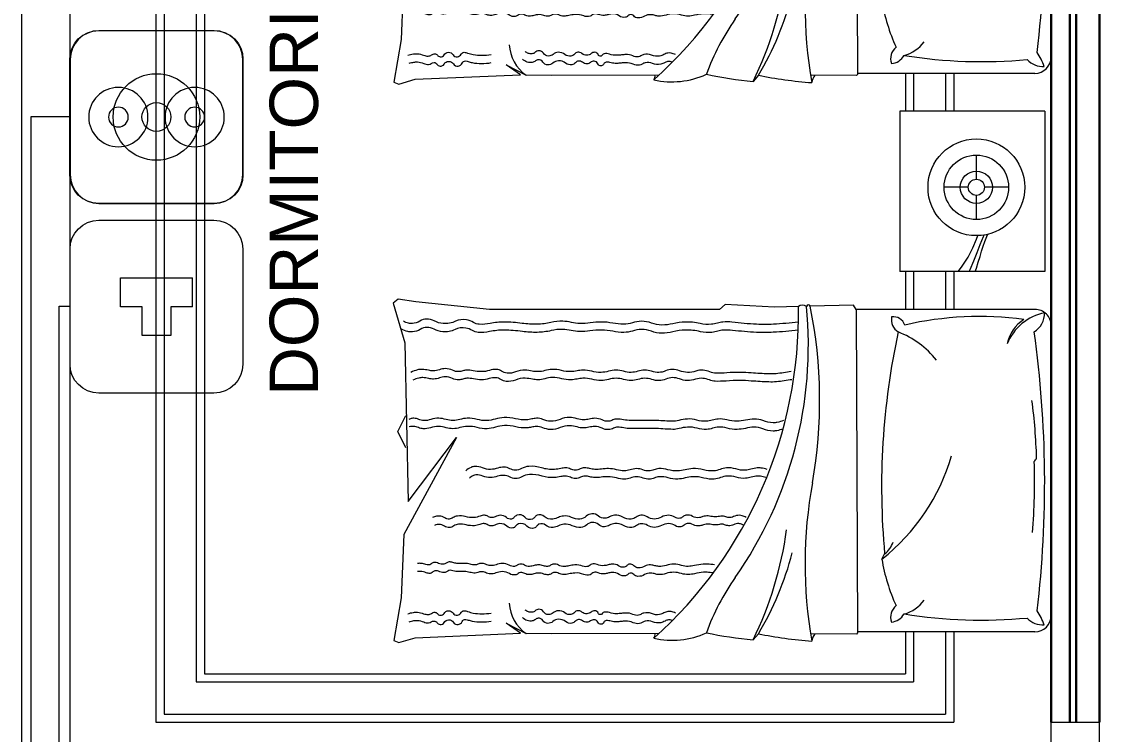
# Model space of a CAD drawing. Header units: metres. Extents: x -2 to 3328848, y -2 to 2725060.
# Drawn here: x 1662911.1 to 1662944.52, y 1363933.8 to 1363955.91 of the extents above; entities that cross this region are included whole.
import ezdxf

# ---------------------------------------------------------------- set-up
doc = ezdxf.new("R2010")
doc.units = ezdxf.units.M
doc.layers.get('0').update_dxf_attribs({"color": 253, "lineweight": 0})
for name, color, linetype, lineweight in [('arboles', 253, 'Continuous', 0), ('ICT_TOMAS', 1, 'Continuous', 0), ('mobi alcolchonado', 253, 'Continuous', 0), ('MOBILIARIO2', 253, 'Continuous', 0), ('muebles', 253, 'Continuous', 0), ('ventanas', 253, 'Continuous', 30)]:
    doc.layers.add(name, color=color, linetype=linetype, lineweight=lineweight)
doc.styles.get("Standard").update_dxf_attribs({"font": 'arial.ttf'})

# ---------------------------------------------------------------- blocks, each defined once
blk = doc.blocks.new('CAMA01')
at = {"layer": 'mobi alcolchonado'}
for p, q in [((-0.9000000000000128, 0), (0, 0)), ((-0.9500000000000028, -0.05000000000000071), (-0.9500000000000064, -0.6044313041721594)), ((0.04999999999999005, -0.05000000000000071), (0.04999999999999361, -0.6000000000000014)), ((-0.95000000000001, -0.6044313041721558), (0.05356783244565833, -0.6000870790391488)), ((0.05356783244565833, -0.6000870790391488), (0.05702734162555956, -0.6030855595151827)), ((-0.9500000000000064, -0.6044313041721558), (-0.9627184185393745, -0.6129794074915189)), ((-0.9627184185393709, -0.6129794074915189), (-0.9596388712644988, -0.7468277892565212)), ((0.05702734162555245, -0.6030855595151863), (0.05579866653087251, -0.7457224824478708)), ((-0.9587925223561022, -0.7836132066201422), (-0.9571009966888191, -0.857133095445139)), ((-0.9571009966888191, -0.857133095445139), (-0.9649983779262534, -1.01073117704782)), ((0.05584808226907256, -0.9076558391914951), (0.07479962216989122, -0.9238602032041463)), ((-0.9649983779262534, -1.01073117704782), (-0.9500000000000064, -1.028667037659041)), ((-0.9500000000000064, -1.028667037659041), (-0.95000000000001, -1.740922537101007)), ((0.05537128765039512, -1.215784310418552), (0.0565658538396292, -1.550240333376113)), ((0.0565658538396292, -1.550240333376113), (0.05556626972252943, -1.627654162324756)), ((0.02337394042244156, -1.689284781771722), (0.05556626972252943, -1.627654162324756)), ((0.05465659813098966, -1.645564192210326), (0.02337394042244156, -1.689284781771722)), ((0.06836041550912597, -1.972135316782772), (0.05465659813098966, -1.645564192210326)), ((-0.9500000000000028, -1.740922537100982), (-0.973450581896536, -1.969709377525955)), ((-0.5523936742460194, -1.843265135902417), (-0.2520885398151513, -2.007366361056883)), ((-0.3546217287864692, -1.99328176087201), (-0.5523936742460194, -1.843265135902417)), ((-0.973450581896536, -1.969709377525955), (-0.981830897331637, -2.0248466988542)), ((-0.9692604199997561, -2.040201396608698), (-0.8459100099627754, -2.003994344495673)), ((-0.8459100099627754, -2.003994344495673), (-0.3546217287864692, -1.99328176087201)), ((0.08320065720454295, -2.022809053374626), (0.06836041550912597, -1.972135316782772)), ((-0.981830897331637, -2.0248466988542), (-0.9692604199997561, -2.040201396608698)), ((-0.2520885398151478, -2.007366361056883), (-0.05530828757526152, -2.015393387469594)), ((-0.05530828757526152, -2.015393387469594), (0.07701722873709116, -2.037640390523091)), ((0.07701722873709116, -2.037640390523091), (0.08320065720454295, -2.022809053374626))]:
    blk.add_line(p, q, dxfattribs=at)
for centre, radius, start, end in [((-0.9000000000000128, -0.05000000000000071), 0.05, 90, 180), ((-0.9380088845321772, -0.08907296293535794), 0.06872520972132339, 32.33513592523027, 91.40226994293803), ((-0.780434700044534, 0.01406623068739066), 0.1629362359541826, 192.2007550720558, 247.3603705419094), ((-0.4103058979448839, -3.430917346552793), 3.411087543431398, 83.34750655557755, 97.91355535638695), ((0.1004874094538977, -0.222985022754937), 0.2140976680867444, 109.6537580107984, 122.6885923683161), ((0, -0.05000000000000071), 0.05, 0, 90), ((-0.03739668477259173, -0.02555142290152901), 0.06600868411328915, 312.4622620481265, 3.64045226556303), ((0.09764143213819665, -0.2228333821455202), 1.025378732306429, 172.2473493605475, 193.0029009444021), ((-0.8191417299813715, -0.02095121331265659), 0.11783619439869, 212.6434079390224, 258.2419231906484), ((-1.513770784637295, -0.2148063540874823), 1.527417989605166, 350.9191493627101, 5.280047619499365), ((-0.8890465960340599, -0.4895914000251054), 0.03812009430656369, 108.98083810858, 187.5780712649004), ((-0.02988197798927672, -0.4991314717641089), 0.04965589672010073, 4.683557878813428, 60.5878235860699), ((-0.9191629096770129, -0.447996707946924), 0.04724869645564051, 260.6566538732499, 326.3809447243507), ((-0.3983133183193388, 1.756456601815373), 2.281990843692812, 257.8189417153926, 275.1992713844137), ((-0.2563378578622064, -0.5673247183455885), 0.08258796576527533, 38.29409656780054, 70.05549082019192), ((-0.2738808927393848, 0.0560266712502866), 0.5890641168388561, 279.6140744764173, 294.3371958541211), ((0.004816212844360734, -0.4505943687663567), 0.04687749680748157, 219.9428559573908, 288.3936384021873), ((-0.2617854881113395, -0.6659332823234791), 0.1654503142323408, 58.56609828943892, 64.86861506167048), ((-0.6675331101159578, -2.188838052191091), 1.471298533304779, 79.99999999999991, 101.4513627559927), ((0.0878613578242593, -0.6878464810946099), 0.05480653330129899, 234.3439179675963, 260.3636988663877), ((-0.9572796451979819, -0.752637522291252), 0.006270482084160329, 112.1011692858774, 250.5348571667733), ((-0.9399211247479506, -0.7706405871243867), 0.02290018568192338, 148.130526711002, 214.5054997415996), ((-0.8378253397394388, -2.006100883029939), 1.253458049037101, 55.00000000000003, 95.56453293765826), ((-0.1611794138394309, 0.6167326576521752), 1.379624404012273, 259.5232799200567, 280.0125356901967), ((-1.206382302535477, -0.649296682434386), 1.288400170057457, 348.4322155908486, 355.8792365928624), ((-0.934083149343671, -2.131668852277587), 1.348282083580277, 41.85943110445636, 91.05009334951151), ((-1.208145194753573, -0.8054220550705935), 1.288400170057457, 348.197084269331, 354.7255517226049), ((0.309327532962655, -0.3677967944519551), 0.7465419509628999, 234.9999999999998, 249.9198705145652), ((-0.1826173082978499, -1.176045260619254), 0.258823740260364, 347.5253927420951, 24.44012551209), ((0.05889618388352247, -1.245952121780181), 0.01792801386937177, 51.33874743298611, 101.1925905814115)]:
    blk.add_arc(centre, radius, start, end, dxfattribs=at)
at = {"layer": 'MOBILIARIO2'}
for points in [[(-0.9102015721143175, -0.7835982876658498, -0.0161089187104108), (-0.9038133448425043, -0.8611356340744791, -0.02407278912147504), (-0.9037168932399915, -0.9132140888301521, -0.01869384611440482), (-0.9101109302269101, -0.9894576021548716, 0.05006496160670911), (-0.9107122506097767, -1.018081527212964, 0.05667705798123734), (-0.9074630143188287, -1.034771678998801, -0.05165683265545192), (-0.9037168932399915, -1.053037334897912, -0.08168529304370227), (-0.9059881826863929, -1.088508502465057, 0.06249050263628685), (-0.9107122506097767, -1.134600886162794, 0.05567518136600016), (-0.9056091106142148, -1.172478819387329, -0.06150187545727744), (-0.9013850914504893, -1.20684290403965, -0.09342650717934305), (-0.9074435705702228, -1.23888807075333, 0.09716842929027525), (-0.9130440283999199, -1.269763357872559, 0.07769030963165735), (-0.9081397760389294, -1.298443672492162, -0.0819416435127111), (-0.9037168932399915, -1.32569266549644, -0.05008979722761116), (-0.9071844821761665, -1.359336947359857, 0.04965116971336258), (-0.9107122506097767, -1.393273893687343, 0.03895151536300129), (-0.9080778886592427, -1.42904812270444, -0.04385712432952719), (-0.9060486710301348, -1.46085513720621, -0.05270546975946337), (-0.9095153113225223, -1.487524707296068, 0.05218719305228062), (-0.9130440283999199, -1.514454042323131, 0.06597341999225197), (-0.9091974222899069, -1.55069568204037, -0.05540780943299058), (-0.9037168932399915, -1.593687221736978, -0.03865936342795628), (-0.9065779172374455, -1.640387301025445, 0.0322909520126644), (-0.9107122506097767, -1.69622425761283, 0.05688258191653982), (-0.9062148667923999, -1.739189932118588, -0.07235755247434236), (-0.9037168932399915, -1.77312704984768, -0.1229921109335664), (-0.9096184395066516, -1.791192621616847, 0.1010531739767992), (-0.9177076079795654, -1.812743631890623, 0.1487423469771642), (-0.9130565610725228, -1.846315257332527, -0.127539236695156), (-0.9060486710301348, -1.884985649767481, -0.1054573867380849), (-0.9141426853054604, -1.912656522546607, 0.125573326145023), (-0.9200393857697087, -1.936254167705407, 0.1457498777335986), (-0.9135651266212328, -1.957604192891685, -0.1343469723761514), (-0.9060486710301348, -1.980531524106341, -0.07383923619900547), (-0.9072272263977865, -1.992555032207157, -0.05242793320011511), (-0.9130440283999199, -2.008496185582265)], [(-0.885136422272712, -0.7842755189065862, -0.01621165036741195), (-0.8787653487673737, -0.8614110403761046, -0.02413235271441485), (-0.878675214188732, -0.9134221857692495, -0.01847863610379236), (-0.8849421241629933, -0.9883226393334681, 0.04950303646842121), (-0.8855466586819922, -1.016432045581414, 0.05723290155092099), (-0.8822977291845575, -1.033166261705844, -0.05174300006447173), (-0.8785039423913545, -1.051624505840628, -0.08171813508141024), (-0.8807899836920043, -1.087431317621615, 0.06237561141377122), (-0.8855742805147244, -1.134062307871424, 0.05601639037157538), (-0.8803571252430551, -1.172685888257213, -0.06222539404582565), (-0.8760880413124355, -1.207536454750688, -0.09282656059838301), (-0.8821448329616182, -1.239455795248578, 0.09727277248750657), (-0.8876607333355189, -1.269991465642306, 0.07705803557710024), (-0.882862949158941, -1.298103701040588, -0.08096817979844399), (-0.878502250675588, -1.324909464070821, -0.05101524470064175), (-0.8820019202299676, -1.359013001285795, 0.05013851707244245), (-0.8856231490036315, -1.393703526960387, 0.03882928079087921), (-0.8829550109097326, -1.429790167524452, -0.04407321922748771), (-0.8809364492738894, -1.461619811077849, -0.05255978329282858), (-0.8843945857056568, -1.488116288196849, 0.05188248461777528), (-0.8878527221374277, -1.514612765315846, 0.06591668144949436), (-0.8840579370027051, -1.550436624491489, -0.05517672509446018), (-0.8786167669988458, -1.593071378598971, -0.03864548397607355), (-0.881432059846901, -1.639504110468376, 0.03175016641415675), (-0.885634808169435, -1.695940910668082, 0.05816981258464109), (-0.8808601776650846, -1.74109184453415, -0.07498231622681087), (-0.8783248910921913, -1.776301784963593, -0.1203880321006215), (-0.8841584504237794, -1.794058020474942, 0.09992166230588008), (-0.892010978010159, -1.815055772542134, 0.1495000971445582), (-0.8873969097462755, -1.848250048149342, -0.1286842420759647), (-0.8805056833877707, -1.886345779803838, -0.103936026393105), (-0.8882859603015874, -1.912987424454823, 0.1235416094931055), (-0.8939842639689175, -1.935737598818479, 0.1429512931945198), (-0.8879923263666498, -1.956235748589195, -0.1224411996191373), (-0.8800803861639501, -1.979740136529031, -0.0817191187597318), (-0.8813420273724049, -1.995083259128329, -0.06013914756002237), (-0.8887913215648986, -2.014562997856808)], [(-0.7568142924770029, -0.8060162632683436, -0.01683365138513319), (-0.7505306256064692, -0.8528432464680336, -0.03446774587849424), (-0.7498189351072142, -0.8759278939662067, -0.009219603439105556), (-0.7528553796467357, -0.9295873257880096, 0.01418615454313302), (-0.7544825146868597, -0.9644826067680761, 0.02786383585626939), (-0.7529282097918504, -1.005924218136126, -0.03488369661387419), (-0.7521507368967164, -1.039055011823933, -0.08745707435200416), (-0.75634141230816, -1.05772972199847, 0.0775011219368218), (-0.7614778720566484, -1.078671593866876, 0.1057100280761462), (-0.7586485276389929, -1.101223571607207, -0.08966455562258276), (-0.7544825146868597, -1.127609724625803, -0.09187555258040474), (-0.7595407064029729, -1.151877079148097, 0.1002939549943972), (-0.7638096738461506, -1.174217483533699, 0.1042189729686196), (-0.7591460942665051, -1.195190968144669, -0.1038546065937689), (-0.7544825146868597, -1.216164452755638, -0.08576781622508822), (-0.7580909358353516, -1.23862601695922, 0.08842065885983708), (-0.7614778720566484, -1.260441809156571, 0.07304457326249797), (-0.7578470925186878, -1.281825136611815, -0.07606635793775487), (-0.7544825146868597, -1.302388793706477, -0.07982807973009487), (-0.757980193371754, -1.32569266549644, 0.07971955538375411), (-0.7614778720566484, -1.348996537286407, 0.06923792804402512), (-0.7580091089224332, -1.372202307745628, -0.06863952591397299), (-0.7544825146868597, -1.39560428086634, -0.0708979614058301), (-0.7582270679247181, -1.424458841312052, 0.07570184506448685), (-0.7614778720566484, -1.451533588490221, 0.04598593837361446), (-0.7591855647694672, -1.469996260423958, -0.04509062979421224), (-0.7568142924770029, -1.488819783354167, -0.0767688097919978), (-0.7602369467617649, -1.517679841191239, 0.07531724705448087), (-0.7638096738461506, -1.547079462829082, 0.06569602454873665), (-0.7601183070243103, -1.569862866850119, -0.06976453409596739), (-0.7568142924770029, -1.591356834557981, -0.05804667689531232), (-0.758606169912948, -1.608735938866079, 0.04516982286465403), (-0.7614778720566484, -1.630973416600924, 0.1075977116100084), (-0.7562573896810783, -1.660290626089775, -0.1193036612600965), (-0.7521507368967164, -1.686902708896842, -0.1343029453047149), (-0.758291219676785, -1.703652559885139, 0.1428870521163589), (-0.7638096738461506, -1.719528144730759, 0.09404153232735413), (-0.7608008320703661, -1.741378199115704, -0.08254829827204296), (-0.7568142924770029, -1.766135888310689, -0.05470287307400445), (-0.7598432542160154, -1.792504646386291, 0.0716592870435935), (-0.7614778720566484, -1.812743631890623, 0.06572602001163375), (-0.7592552281575422, -1.824071652827111, -0.06205059330713673), (-0.7568142924770029, -1.836047503680586, -0.1416518027978689), (-0.7609545480939701, -1.856029711728684, 0.1276055729886448), (-0.7661414516362939, -1.877994488230492, 0.08237180775977603), (-0.7626096418784485, -1.896730889321999, -0.0832392266448991), (-0.7591460942665051, -1.915280683094437, -0.06719308412164715), (-0.7609257634703432, -1.930595168461105, 0.05209041856066379), (-0.7638096738461506, -1.950236490779385, 0.07575752871399459), (-0.7622252001053518, -1.964645251682079, 0.04985085270802373), (-0.7544825146868597, -1.9851923137923)], [(-0.731938510528547, -0.8035271926681382, -0.01699529129357152), (-0.7254854448556856, -0.8514989422880248, -0.03452381507356112), (-0.7247531897493324, -0.8753373184712316, -0.009087430470814714), (-0.7278190569703469, -0.9295554512649531, 0.01400821441461033), (-0.729461941646786, -0.964749789045019, 0.02838937859204045), (-0.7278197366812087, -1.007795686409622, -0.03621594418361226), (-0.727059813346763, -1.041572068313087, -0.0857986694470498), (-0.7311137243295214, -1.059608899542379, 0.07615778554862938), (-0.7360615334923359, -1.079806464894641, 0.1067269106355899), (-0.7332684033537262, -1.102137631961373, -0.0903427810584796), (-0.7291277434475383, -1.128313882876306, -0.0913577816379001), (-0.7340825865463785, -1.152082032827398, 0.09980884698433394), (-0.7382595676627126, -1.173945554228908, 0.1041453979814891), (-0.7336989759521764, -1.194559776562006, -0.1030711630843345), (-0.7290476121594232, -1.215374418835072, -0.08693501547910262), (-0.7326982528882517, -1.238141034272136, 0.08928656159384647), (-0.7361506771563278, -1.260333514386787, 0.07244119077061678), (-0.7325181607229716, -1.28169994086479, -0.07568307842557014), (-0.7291715942369343, -1.302182910767353, -0.08009652531213793), (-0.7326847234095055, -1.325589724026869, 0.08013568630566463), (-0.7361978525820732, -1.348996537286386, 0.06882100428836067), (-0.7327523733061412, -1.37204699988229, -0.0682197493521685), (-0.7292489850838955, -1.395294534287221, -0.07127044295884968), (-0.7330083579612037, -1.424285383098283, 0.07596936836416879), (-0.7362830836167156, -1.451533585403929, 0.04586782255867196), (-0.7339866141937605, -1.470001945955108, -0.04515398565987369), (-0.7316272671094417, -1.488757713045715, -0.07659845747685319), (-0.7350241712425429, -1.517409058454493, 0.07511307310797281), (-0.7385737426804191, -1.546610090048294, 0.06588161336958673), (-0.7348885745832128, -1.569365246924271, -0.06987577352350968), (-0.7315829770253721, -1.590858246545299, -0.05750704490280966), (-0.7333350504802674, -1.608008121153127, 0.04391143024772626), (-0.7362338153738968, -1.630366593268292, 0.1094408793377471), (-0.7307127657007157, -1.661259225899723, -0.1218487807929951), (-0.7264226780391212, -1.689198159268258, -0.1331212624374239), (-0.7327378448491544, -1.706242801699322, 0.1454868229792634), (-0.7381545107559724, -1.722027580782207, 0.09027021029225786), (-0.7352963809608326, -1.742541880284872, -0.08023035883669916), (-0.7316273806945475, -1.765515532069241, -0.05551847469912154), (-0.7345276790578978, -1.791147242002982, 0.07022105505534403), (-0.7362294168665464, -1.811508211766704, 0.0685052766880208), (-0.733863803007079, -1.823572704796984, -0.06470814984066378), (-0.7312641863126004, -1.836319431187469, -0.1401908012214727), (-0.7354994090353593, -1.856524805543437, 0.1283002783268099), (-0.7406254680004558, -1.878419874808261, 0.08110603893236437), (-0.7371667379410631, -1.896690966207109, -0.0827637813586758), (-0.7338353733086791, -1.914611992013855, -0.0686295408200656), (-0.735651681950106, -1.929880448893039, 0.05568377227810004), (-0.7383704488235949, -1.94860459894352, 0.07355543273722119), (-0.7369784614762303, -1.960772224593846, 0.04685156555673459), (-0.730327605964284, -1.978747130737952)], [(-0.6052481601330868, -0.8293201350583104, -0.03657715524020052), (-0.599227591779897, -0.8499203478092667, -0.06525726697078964), (-0.5982527787639391, -0.8619455708922281, -0.08123854667647672), (-0.605026352833729, -0.8934831781275498, 0.09673021744928988), (-0.6099117157133733, -0.9202052503671432, 0.05968715765125968), (-0.6063301462609161, -0.9473325593599853, -0.06120087265847501), (-0.6029163583435846, -0.9738041554840642, -0.06808722994748176), (-0.6070091134855602, -1.005118756345368, 0.07947514556261837), (-0.6099117157133733, -1.032063850286942, 0.06648189620099114), (-0.6064756636896185, -1.050518999226085, -0.06510971609214984), (-0.6029163583435846, -1.069350045150887, -0.08836534342604131), (-0.606414037028479, -1.098479884888345, 0.0885143404343015), (-0.6099117157133733, -1.127609724625803, 0.05389778106525719), (-0.6054829902013701, -1.154245923796527, -0.07244511901998536), (-0.6029163583435846, -1.174217483533699, -0.0147028211878567), (-0.6039950848149616, -1.197536116885694, 0.013380193041518), (-0.6052481601330868, -1.223155614292626, 0.01105708392728544), (-0.6052481601330868, -1.262772203999553, -0.009920707155003077), (-0.6052481601330868, -1.302388793706477, -0.04445350945563722), (-0.6077645869608297, -1.325450034641012, 0.04837692811709345), (-0.6099117157133733, -1.34666615010741, 0.1250647258429041), (-0.606969753139655, -1.358450128529164, -0.1047741914629796), (-0.6029163583435846, -1.372300409076374, -0.1403229418180761), (-0.6070051713885967, -1.39217451744004, 0.1250049725488112), (-0.6122435175028755, -1.414247378298313, 0.05973303894828361), (-0.6098221380000126, -1.432069879385875, -0.06219503384166036), (-0.6075799379232301, -1.449203201311224, -0.07638371534016052), (-0.6106375997731703, -1.469914595508776, 0.06684002968586622), (-0.6145752952930188, -1.493480557712161, 0.1151891051599127), (-0.60875800596029, -1.522583605164264, -0.1149610997639274), (-0.6029163583435846, -1.551740237187076, -0.09722285442482435), (-0.6084111146946825, -1.575745900496557, 0.1165270438592037), (-0.6122435175028755, -1.596017608915975, 0.05177855544718226), (-0.6100639972508297, -1.610573948231377, -0.04781164733631715), (-0.6075799379232301, -1.626312642242929, -0.07848942190647769), (-0.6108493896474165, -1.660383234730773, 0.07450814821697317), (-0.6145752952930188, -1.69622425761283, 0.0646817516391843), (-0.6097824312050371, -1.723436539459843, -0.06677225692461504), (-0.6052481601330868, -1.749823178057714, -0.07603400264152256), (-0.6087458388179812, -1.780118211384668, 0.07565561778519735), (-0.6122435175028755, -1.810413244711626, 0.06360188876819076), (-0.6084210588381502, -1.833639717291696, -0.07038836351659816), (-0.6052481601330868, -1.854690616440525, -0.07908223019817892), (-0.6084052884904345, -1.875753654064635, 0.07150216932384006), (-0.6122435175028755, -1.898967972841461, 0.08809929159295263), (-0.6084978466159292, -1.922994926069284, -0.09400655500646748), (-0.6052481601330868, -1.945575716421393, -0.09181186489314164), (-0.6087700376311709, -1.960778795631265, 0.09253048796087615), (-0.6122435175028755, -1.975870749748347, 0.06497800636648846), (-0.6117291266811371, -1.98169474653519, 0.03737900805100157), (-0.608805849216953, -1.991399005401746)], [(-0.5793386433770564, -0.8309298932845444, -0.03484909264481372), (-0.5736718271064767, -0.8505624230921498, -0.0634857175683607), (-0.5727220784250839, -0.8617706089192545, -0.08440347678817382), (-0.5795335337335317, -0.8936225948406857, 0.09878784751303464), (-0.5845877209551098, -0.9210631956757851, 0.05859067666931801), (-0.5810392238088689, -0.9478224091442975, -0.06069455784376597), (-0.5777212379995795, -0.9736746562438867, -0.06814761150647651), (-0.5817477860028752, -1.00455056432461, 0.0792024090653743), (-0.5846320062085333, -1.031229863994383, 0.06675034701674559), (-0.5812129658493532, -1.049633250188688, -0.06499808526724787), (-0.5776366487652709, -1.068516059249987, -0.08866359497563354), (-0.5811620748352198, -1.097876988504964, 0.08935043901823755), (-0.5846875009051651, -1.127237917759942, 0.05306105430114696), (-0.5803361945613865, -1.153410039605731, -0.07164359125106891), (-0.5778273549390178, -1.172944807681564, -0.01529782433678602), (-0.5789293473147481, -1.196933462748287, 0.01368143304405392), (-0.5802481601330882, -1.223750876045852, 0.01088879775074179), (-0.5802481601330882, -1.263726306567818, -0.01064894226915855), (-0.5802481601330847, -1.303701737089785, -0.04276789700413568), (-0.582487546780694, -1.324593782583715, 0.0446536549024255), (-0.5845573647636968, -1.344614767062019, 0.1287838092738918), (-0.581499279065298, -1.356983136325283, -0.1064908792668673), (-0.5771694841139983, -1.371687414790308, -0.1403723187648893), (-0.5814919326555525, -1.392503543547853, 0.1267362631492033), (-0.5868761106278448, -1.415340959955714, 0.05782812158357745), (-0.5844669762193639, -1.432929770273564, -0.06144160875129046), (-0.5823178761997809, -1.449507169237055, -0.07614096957488999), (-0.5852860522297156, -1.469721093808037, 0.06591642973579528), (-0.5891833268655908, -1.492962276662436, 0.1160849187515354), (-0.5833367401532357, -1.522311237403741, -0.1152005735456813), (-0.5773948627084025, -1.551869203278283, -0.09775879571411954), (-0.583002276417151, -1.57626720679394, 0.1181437821682722), (-0.5868417159629224, -1.59671478016563, 0.0498187337588212), (-0.5847453299278236, -1.610666546398882, -0.04633969856475002), (-0.5823882711394397, -1.625644759174904, -0.07934496185949418), (-0.5856042450332595, -1.659436183221935, 0.07461716755102663), (-0.5893588717526548, -1.695308955470743, 0.06486864031103441), (-0.5845562582823653, -1.722594472387801, -0.06684312547807922), (-0.5799984806589507, -1.749098983058129, -0.07585804144147697), (-0.5834900730633343, -1.779428597842738, 0.0755289184050222), (-0.5870166419977316, -1.809886565568348, 0.06391342011245177), (-0.583147431189694, -1.833390952720631, -0.07074523310173969), (-0.5799380747759066, -1.854690617115804, -0.07862787425880947), (-0.5830950698776967, -1.875773657276904, 0.07091813878710229), (-0.5869488504950588, -1.899065564492243, 0.09173755624994477), (-0.5828677005445257, -1.924259891585725, -0.1042464704999198), (-0.5798193081513787, -1.946567338001515, -0.07732199784975631), (-0.5833156849049566, -1.96175515756541, 0.07665768699248617), (-0.5868622311073963, -1.97706836523893, 0.04478410549747996), (-0.5867902017292295, -1.981890348810786, 0.02481717916866302), (-0.5854565601562172, -1.990477871337079)], [(-0.4536820037898117, -0.8805886683242008, 0.03775959245491859), (-0.4580047437854198, -0.8991995879379928, 0.06186782212898042), (-0.4583455593700982, -0.9108837016511551, 0.04859523092482852), (-0.4545096074079567, -0.9306660036093675, -0.05509103321265502), (-0.4513502020003095, -0.9481698965151004, -0.0956257974991266), (-0.4549750017376084, -0.9776927458939824, 0.09835676937148127), (-0.4583455593700982, -1.006429591317982, 0.07640876948906346), (-0.4536507137091235, -1.026315210176669, -0.07703774649868694), (-0.4490184242101662, -1.046046173360924, -0.08934540491778903), (-0.4522399383263185, -1.077709792667598, 0.08405729457508497), (-0.456013781579955, -1.111297014372827, 0.04749041579618971), (-0.452409572205223, -1.135025805567274, -0.0492895149165818), (-0.4490184242101662, -1.157904773280723, -0.08749885010883016), (-0.4528362231560195, -1.188067806618381, 0.09419733273001954), (-0.456013781579955, -1.216164452755638, 0.07835741495439467), (-0.4523389970540315, -1.231745269592832, -0.083222582802915), (-0.4490184242101662, -1.246459486082593, -0.1122487789866725), (-0.4522703381669615, -1.265671986975928, 0.1052791320223037), (-0.456013781579955, -1.286076083453501, 0.0826638664337555), (-0.4521988001866397, -1.305566680317543, -0.09094625459216459), (-0.4490184242101662, -1.323362278317447, -0.06790108053441281), (-0.4524243310198557, -1.347506991126995, 0.06607401579952162), (-0.456013781579955, -1.372300409076374, 0.03504793063680006), (-0.4547435963380373, -1.394082241554045, -0.03787749861660716), (-0.4536820037898117, -1.414247378298313, -0.06052263610671611), (-0.4560867507537232, -1.430829062843145, 0.0626049966278958), (-0.4583455593700982, -1.446872814132227, 0.1275120401127127), (-0.4550186693134926, -1.460536849528975, -0.1212771448303576), (-0.4513502020003095, -1.474837460280188, -0.1171111280311894), (-0.4547439013574177, -1.489773293969485, 0.1136109813757856), (-0.4583455593700982, -1.505132493607142, 0.05914307861923467), (-0.4566527844370292, -1.519908270644986, -0.0430522605604349), (-0.4536820037898117, -1.540088301292091, -0.0895994140434177), (-0.4584396225804355, -1.580011832883645, 0.09105326971294936), (-0.4630091389497437, -1.619321480705942, 0.1116223300157128), (-0.4563546204620756, -1.641768125865898, -0.1303907251026809), (-0.4513502020003095, -1.661268449927878, -0.1249395651919064), (-0.4558694989259422, -1.678485534460172, 0.1208889648594129), (-0.4606773611596005, -1.69622425761283, 0.08669485630076657), (-0.4578189264072883, -1.715280628908303, -0.07164739023438975), (-0.4536820037898117, -1.738171242162732, -0.1130926319735813), (-0.458397306890749, -1.762757823148796, 0.1142645767062706), (-0.4630091389497437, -1.787109372921659, 0.1062759785101087), (-0.4600741259998102, -1.79850249914761, 0.06230544113351851), (-0.4490184242101662, -1.81507401906962)], [(-0.4289730523626893, -0.8843923138613228, 0.03485801741795921), (-0.4326543265264959, -0.9006689666334111, 0.05946145412023044), (-0.4329872183292913, -0.9104688320123948, 0.05231608490939815), (-0.4293254098657258, -0.9295745496257339, -0.05638644918301352), (-0.4260704924954766, -0.9473359102225629, -0.09559554107395243), (-0.4296518780321037, -0.9765413295045455, 0.09817113666730362), (-0.4329957778991655, -1.005012022065607, 0.07635994630180847), (-0.4283509518158333, -1.024740709433186, -0.07650599674990839), (-0.423706125732501, -1.044469396800764, -0.09006908125993288), (-0.4269674239463086, -1.076603597902341, 0.08454260834770984), (-0.4308135404324389, -1.110765478912889, 0.04736444573981789), (-0.4271667742388168, -1.134695514908792, -0.04967591531225676), (-0.423794209401958, -1.157532966414848, -0.08658977977004037), (-0.427523276989568, -1.187113910138883, 0.09274703429675235), (-0.4306705972094669, -1.214801827522752, 0.07979459290544652), (-0.4269359312292451, -1.230678388228419, -0.08403113434117632), (-0.423514208964896, -1.245794242764617, -0.1121907908449993), (-0.4268381864858135, -1.265333953513522, 0.1060129586841857), (-0.4306030681070574, -1.28594036591587, 0.08140294717684621), (-0.4268409656161225, -1.305193209490099, -0.08933801267669829), (-0.4236855791835978, -1.322811511496433, -0.06941704546232796), (-0.4271791333654704, -1.347674833488337, 0.06706158943373092), (-0.4309148395286257, -1.373385981012962, 0.0348991589927912), (-0.4295985199794394, -1.395517509065641, -0.03900782746455993), (-0.4285830621212945, -1.415332943348567, -0.05766650651638972), (-0.4307433980379258, -1.430446283291566, 0.05881613933884066), (-0.4329037339545572, -1.445559623234569, 0.1309905318914451), (-0.4295231512411313, -1.459616310939928, -0.1220454148895018), (-0.4256383792815974, -1.474603610815002, -0.1184403088690168), (-0.4292430280617552, -1.490349440362884, 0.1165480779889911), (-0.4329642747673788, -1.50633011686169, 0.05646145790851093), (-0.4312904286954549, -1.520686274825394, -0.04198149641252762), (-0.4284864674011999, -1.539893643756109, -0.08915560718238538), (-0.4330216581508353, -1.578547247329709, 0.08877020053779161), (-0.4376059148454416, -1.6173625345908, 0.1142326239391727), (-0.4307351098448535, -1.640642052516881, -0.1315511455898687), (-0.4254397666202827, -1.661134367937478, -0.1255422426950023), (-0.4302009223210845, -1.67914044209968, 0.1232783394747536), (-0.4351284897167176, -1.697445224811243, 0.08515580408829897), (-0.4322138219737077, -1.716439934920011, -0.07300860407615416), (-0.4282878639632415, -1.73846437617474, -0.1155347267855676), (-0.4330414836711327, -1.761986434917727, 0.1273289523223513), (-0.4368683180206432, -1.783484779056479, 0.09699082919809499), (-0.4346731403582673, -1.7914008006613, 0.05335097102273404), (-0.4266604287653202, -1.803888312132276)], [(-0.3044476252366799, -0.9458395093361034, 0.05285320466133633), (-0.3100712821996936, -0.9581816872961255, 0.08234892320321373), (-0.3114429826064686, -0.9668129939470731, 0.1133654267594864), (-0.3072439388656427, -0.9845475426735959, -0.1371667745782051), (-0.3044476252366799, -0.9994384144530244, -0.07959866918909074), (-0.3075032787356839, -1.011614926793058, 0.1124432921614037), (-0.3091112048163254, -1.020411914391961, 0.04599543215000471), (-0.3080846055938906, -1.027965216468218, -0.03956804108422097), (-0.3067794030268232, -1.036724624644936, -0.06978427674064785), (-0.3080480737332998, -1.054685018445007, 0.07382872956352095), (-0.3091112048163254, -1.071680432329885, 0.06795151704562076), (-0.3073865785827898, -1.079370661632641, -0.04711191750580756), (-0.3044476252366799, -1.090323529761857, -0.1700362797544771), (-0.3080577116985843, -1.111500014788053, 0.1737884135677826), (-0.3114429826064686, -1.132270498983797, 0.142871748198574), (-0.3067156826610784, -1.141660437035522, -0.1454575466586975), (-0.3021158474465366, -1.150913611743732, -0.1953967495250486), (-0.3054985033316058, -1.166516875363541, 0.1518508254267421), (-0.3114429826064686, -1.185869419428681, 0.1267118165568407), (-0.3057032712960712, -1.207846702552573, -0.1246838744173482), (-0.2997840456570344, -1.230146775829617, -0.1504905844444354), (-0.3062792182262051, -1.252122914548778, 0.1681021652582814), (-0.3114429826064686, -1.272093745051556, 0.1396704721919929), (-0.3059566367462025, -1.28677573024277, -0.130059889773457), (-0.2997840456570344, -1.302388793706477, -0.1694363968799197), (-0.3053725557714557, -1.327633150572268, 0.1636294157021993), (-0.3114429826064686, -1.353657311644401, 0.104574630153173), (-0.3065938170253304, -1.369135077966217, -0.1096960937446442), (-0.3021158474465366, -1.383952344971355, -0.2076803959609428), (-0.308935788268748, -1.403570109392291, 0.2026220540611215), (-0.3161065621861141, -1.423568942342264, 0.1762003133076973), (-0.3082816909505972, -1.441853255797735, -0.1678852741012359), (-0.2997840456570344, -1.46085513720621, -0.1378171328476557), (-0.304708215809022, -1.487015414329292, 0.1441702825523331), (-0.3091112048163254, -1.512123655144133, 0.07925772524047298), (-0.3047838105420659, -1.527701666755803, -0.0720522656110914), (-0.2997840456570344, -1.544749075650085, -0.2151789096516159), (-0.3075413190041658, -1.571477602721831, 0.2727029204983695), (-0.3114429826064686, -1.593687221736978, 0.1572316164510203), (-0.3062195723028012, -1.600273980464404, -0.1339324393044034), (-0.2997840456570344, -1.607669544810957, -0.3465028848802875), (-0.3050919997423769, -1.631711341259425, 0.3284156078474615), (-0.3114429826064686, -1.656607675569884, 0.1369147275415767), (-0.3045240446782067, -1.665577995324387, -0.1798466833418535), (-0.2997840456570344, -1.672920385822863, -0.2526190132480287), (-0.3044116165742814, -1.689164754519808, 0.2094611281051624), (-0.3114429826064686, -1.707876208835778, 0.111258846881408), (-0.3070084381918825, -1.723586938417185, -0.1463808890355895), (-0.3044476252366799, -1.735840854983735, -0.1256684780494419), (-0.3082604336699788, -1.746803654475183, 0.1393541235306433), (-0.3114429826064686, -1.756814339594705, 0.105558365233332), (-0.3089096192073733, -1.770779694366702, -0.07769432297274463), (-0.3044476252366799, -1.789439760100656, -0.09031749287737321), (-0.3071692301025664, -1.816426296455411, 0.1007643473406954), (-0.3091112048163254, -1.84070827803858, 0.1200100646373319), (-0.3040915883711932, -1.854047175210482, -0.1316649101114031), (-0.2997840456570344, -1.866342552335508, -0.1705349726866028), (-0.3034750789062031, -1.880069988808126, 0.1371397799998779), (-0.3091112048163254, -1.896637585662464, 0.06863892069382733), (-0.3083485190921103, -1.905948165672562, 0.05203537511131186), (-0.3044476252366799, -1.917611070273434)], [(-0.2807319664946348, -0.9537494733329197, 0.04260669074565425), (-0.2845399599779306, -0.9625810616952108, 0.07139664564487953), (-0.2855673294277992, -0.9682468613441664, 0.1298379334388253), (-0.281918450827078, -0.9844573608142753, -0.1406264244280074), (-0.2788586193873961, -0.9995353966612939, -0.08398171280437312), (-0.2820439781090087, -1.012180167838334, 0.1178118786915535), (-0.2837176035404845, -1.021387688896802, 0.04123937531389957), (-0.2827816540330659, -1.028168096572998, -0.03668581408190209), (-0.2816606638749803, -1.035777531516572, -0.06988017508870463), (-0.2827829153468784, -1.052601091221497, 0.07187763577579723), (-0.28390516681878, -1.069424650926425, 0.07226934678329382), (-0.2820281820112989, -1.077771739128277, -0.05165006540544239), (-0.2789323432385764, -1.089303980298752, -0.1638284400052523), (-0.2822025633599239, -1.108857258883098, 0.1643085966881118), (-0.2854454914225855, -1.128359429787672, 0.1508435829745319), (-0.2805730768496275, -1.138184909939728, -0.1472778903191717), (-0.2755178739010269, -1.148202788945497, -0.1978618571804635), (-0.2792361657566822, -1.165165100003755, 0.1561213937642151), (-0.2855796460696993, -1.185911835385472, 0.1236964707961878), (-0.2796557725284252, -1.208256298379357, -0.1254165708398494), (-0.2738854014247565, -1.230323280462322, -0.1481734233015142), (-0.2801865329384583, -1.251596271013856, 0.1664726970864278), (-0.2851431340387194, -1.2708267813831, 0.1397962146112866), (-0.2798400749087087, -1.285112132976302, -0.1281512057065087), (-0.2737189309133683, -1.300511888269558, -0.1710393010520319), (-0.2793028670586253, -1.326035927533823, 0.1627754528073479), (-0.2855838883245596, -1.352686351902637, 0.1076975323599564), (-0.2804098363879142, -1.369073608222209, -0.1151957562159418), (-0.2757924105467247, -1.384489594861293, -0.2029467436809232), (-0.2824961770475589, -1.403512421192783, 0.202256769391777), (-0.2892462951910133, -1.422586085351519, 0.1730280210712868), (-0.2819598124836453, -1.439741269754602, -0.1620767411745446), (-0.2738217152023736, -1.457821086898377, -0.1433022875960215), (-0.2787809908681531, -1.484607075479872, 0.1465137091857096), (-0.2834709326441889, -1.510859859911079, 0.08082970153982158), (-0.2788447086532351, -1.527225870021738, -0.07789140661148107), (-0.2739471428212319, -1.544173073771585, -0.2054357368833757), (-0.2807011144804292, -1.567715908278743, 0.2589432326412417), (-0.2842208513920106, -1.58729675246305, 0.1673714775828524), (-0.2791978576338217, -1.593761198279324, -0.1353529364026856), (-0.2725619137354443, -1.601279076385104, -0.3471284233717356), (-0.2778908368174307, -1.625783775835348, 0.3256903725938524), (-0.284486017442191, -1.651330238760785, 0.138367765549659), (-0.2772684065261721, -1.660784170026407, -0.1746782317962537), (-0.2720381259758184, -1.668746822076415, -0.2621985607123534), (-0.2773710373157243, -1.687465636797405, 0.218741176056816), (-0.2854225583369683, -1.70887602517389, 0.1036000739568257), (-0.280866992454559, -1.724871013837685, -0.1423765644898198), (-0.2784272012117874, -1.73684067034392, -0.1285877719692805), (-0.2823866756376994, -1.748121878626257, 0.1455038659583128), (-0.2855673294277956, -1.758248206991802, 0.09941711141898418), (-0.2832000788768561, -1.771051924233859, -0.07436685299879565), (-0.2792058990054826, -1.787917076153985, -0.09033352581645736), (-0.2816603439170748, -1.813380897636602, 0.095923553954114), (-0.2837079391442288, -1.837409729097676, 0.1266338636023986), (-0.278246280407128, -1.852000361377609, -0.136356402452326), (-0.2734218572758884, -1.86567945619792, -0.1762476411770984), (-0.277833814003202, -1.880971373780158, 0.1588244241086739), (-0.2832710515522869, -1.897670083113489, 0.05469461753371559), (-0.2825877758157418, -1.903884166622156, 0.03932799538470046), (-0.280043640141745, -1.912184698420509)], [(-0.1575450484730538, -1.043715786181927, 0.02296977000804513), (-0.1600107732732852, -1.065533124066995, 0.03842010733654377), (-0.1598768262631935, -1.078671593866876, 0.03800798427113437), (-0.1553505813935949, -1.106197643172262, -0.05519294153332695), (-0.1528814688934084, -1.125279337446806, -0.08360418121603208), (-0.1560325659428585, -1.146355238660785, 0.07566103195956617), (-0.1598768262631935, -1.169556709175705, 0.08430897964354309), (-0.1561073997795503, -1.193671697977731, -0.090660411290154), (-0.1528814688934084, -1.216164452755638, -0.06709889380369909), (-0.154990169262387, -1.228276340912377, 0.05988887795216156), (-0.1575450484730538, -1.241798711724599, 0.1493374080448792), (-0.1534010724863677, -1.259546523869275, -0.1340733236145704), (-0.1482178893137629, -1.279084906588544, -0.2143802094752953), (-0.1550097742541006, -1.293909324312082, 0.2538815461370542), (-0.1598768262631935, -1.307049568064468, 0.1897592448981073), (-0.1552494780323386, -1.315176744876126, -0.1878897740936584), (-0.1505496911032651, -1.323362278317447, -0.1912419040204233), (-0.154710363468709, -1.341279815959474, 0.1744454174880995), (-0.1598768262631935, -1.360648473181389, 0.04764479736210559), (-0.1575450484730538, -1.37346560266587, -0.04803783459121472), (-0.1552132706829106, -1.386282732150352, -0.1237215038193652), (-0.1587023625621065, -1.407600084232403, 0.1690905696893655), (-0.1598768262631935, -1.423568942342264, 0.1414729734116799), (-0.1563433139079073, -1.429428095085512, -0.143521297280824), (-0.1528814688934084, -1.435220878237246, -0.1555339557164581), (-0.1538376511562802, -1.45257953288905, 0.1073961158812098), (-0.1575450484730538, -1.477167847459185, 0.04257711260505493), (-0.1548779919648133, -1.494883800605464, -0.05074767590990479), (-0.1528814688934084, -1.509793267965136, -0.1296850097861545), (-0.1568359212926929, -1.52697453614855, 0.1458928107925591), (-0.1598768262631935, -1.542418688471088, 0.1349991517653865), (-0.1562740065303636, -1.551883819354742, -0.1399128548776364), (-0.1528814688934084, -1.561061801231027, -0.1140073543877896), (-0.1548819724476616, -1.574209918306167, 0.1004304831275001), (-0.1575450484730538, -1.589026447378984, 0.06992702869462149), (-0.1553121300584372, -1.602690954128644, -0.06671859114587622), (-0.1528814688934084, -1.616991093526945, -0.1402305895397087), (-0.1568467415634132, -1.632951199686516, 0.1582265348157514), (-0.1598768262631935, -1.647286126853899, 0.1449476016803576), (-0.1566090564836564, -1.655158940397399, -0.1334952116272232), (-0.1528814688934084, -1.663598837106875, -0.1805770805544821), (-0.1564202757558846, -1.680464248234504, 0.1449632416778068), (-0.1622086280526958, -1.70088503197082, 0.09452278538490329), (-0.1581454312763029, -1.720909077897272, -0.1106627686245999), (-0.1552132706829106, -1.738171242162732, -0.1070095339400693), (-0.1593465104403649, -1.753378579476013, 0.1296657823091162), (-0.1622086280526958, -1.766135888310689, 0.09909063674092651), (-0.1595114108454183, -1.777414679558827, -0.1166014987102382), (-0.1575450484730538, -1.787109372921659, -0.05841742230482582), (-0.1597388251328304, -1.80174922796073, 0.05454000739986178), (-0.1622086280526958, -1.817404406248613, 0.023754957546147), (-0.1622086280526958, -1.83022154339708, -0.02211492979942566), (-0.1622086280526958, -1.843038680545543, -0.08222621524745997), (-0.1648261266984044, -1.855422050967476, 0.09386176754986113), (-0.1668722076323412, -1.866342552335508, 0.1715832873293275), (-0.1644355154060513, -1.873191350929849, -0.1169190433082443), (-0.1598768262631935, -1.882655262588486, -0.1851263170282229), (-0.1623906528880248, -1.899288800036524, 0.1936039450390062), (-0.164540405842839, -1.915280683094437, 0.1313550510503489), (-0.1600687708219759, -1.923273700520715, -0.1884263295596632), (-0.1575450484730538, -1.929263006168416, -0.0954689247961999), (-0.1591477567151856, -1.938944657405546, 0.06679305114800833), (-0.1622086280526958, -1.952566877958382, 0.02191300519090883), (-0.1624259280307712, -1.957522739400439, 0.0162216533615514), (-0.1622086280526958, -1.964218813853366)], [(-0.132733279871541, -1.047370478396772, 0.02077759764226881), (-0.1348221425132579, -1.066608358661902, 0.03649110647748172), (-0.1347522018765552, -1.077636247989702, 0.04146126918600554), (-0.1302365606369591, -1.105237348124451, -0.05717405184705494), (-0.1275868019869506, -1.125376928422323, -0.08287338999055378), (-0.1307512753804119, -1.146490057829226, 0.07526537260064807), (-0.1345821593567322, -1.169654300151219, 0.08501917886552803), (-0.1307476156525276, -1.194037825064822, -0.09237905944691227), (-0.1275425316151626, -1.216557002519863, -0.06406767068038983), (-0.1295012804260729, -1.227912108595813, 0.0555029888049455), (-0.1319831292980247, -1.240965598757029, 0.1578346845875933), (-0.1272848643873026, -1.260494605157056, -0.1488456449914715), (-0.1219542849684103, -1.281056846000428, -0.1995924972469048), (-0.1280436961733358, -1.294131344782841, 0.2470823728894538), (-0.1320690379781269, -1.305317689425202, 0.1845930401766764), (-0.1282339146160858, -1.312269600003695, -0.1694393166457099), (-0.12385789605257, -1.319678581251171, -0.2111869423403338), (-0.1282436026089186, -1.339435498171543, 0.1850542851051542), (-0.1343149113835302, -1.361481589853476, 0.04356196462883224), (-0.1319586136337172, -1.374121125871742, -0.04814811030280309), (-0.1299306624542602, -1.385580578383259, -0.1196152315693355), (-0.1328982819632429, -1.404067552465779, 0.1608884636946525), (-0.1339984890874497, -1.418103797257317, 0.146532172437858), (-0.1307019000639009, -1.423706859191551, -0.1377426085305299), (-0.1271015982100749, -1.429591720765675, -0.1638248549647064), (-0.1280600615364236, -1.448945264878354, 0.1111516568109739), (-0.1323472288171317, -1.47677399821287, 0.04188564978119353), (-0.1294323014839378, -1.495769833697707, -0.05362831192627427), (-0.1275017135551799, -1.510672202433231, -0.1247433969609816), (-0.1311334756969096, -1.526429380341401, 0.1413229257745245), (-0.13389633324757, -1.540495861956462, 0.1362827800930131), (-0.1305336179679202, -1.549491355164434, -0.1350356701405191), (-0.127118756851786, -1.558558573310037, -0.1204123719592494), (-0.1292335083567266, -1.572749617425618, 0.1040434631522242), (-0.1321997921916065, -1.589026447378995, 0.06972203425354273), (-0.1297692332887799, -1.603507128468284, -0.07078717831055116), (-0.1274051352476668, -1.617777084641194, -0.1330616371866594), (-0.130924506278884, -1.63205153469664, 0.1490234651232016), (-0.1336786368024754, -1.644945952310557, 0.1510401807184537), (-0.1305140386129651, -1.652749781576059, -0.1320163410382945), (-0.126583787447732, -1.661490671285492, -0.1852877229664082), (-0.1303938499172723, -1.679689185845422, 0.1491557742718466), (-0.1366292467927543, -1.70164833861373, 0.09159165473451653), (-0.1324780606980056, -1.721905065970649, -0.1101000383777603), (-0.1296338903982921, -1.738934543607058, -0.1068328821696861), (-0.133746934950512, -1.753989846875584, 0.1311177961774288), (-0.1365228807507322, -1.766473976882441, 0.09586839796435008), (-0.1340077977956682, -1.77706744488669, -0.1114789982406984), (-0.1321212584779516, -1.786269362685299, -0.0631750847478941), (-0.1344245832323523, -1.80193223270356, 0.05676145362294732), (-0.1372086280526936, -1.819317374021118, 0.02376809085065562), (-0.1371793726027626, -1.833005077917267, -0.02600738152796709), (-0.1372086280526901, -1.845515629370038, -0.07516713876702244), (-0.1391687471512633, -1.854971634848052, 0.08242208051103048), (-0.1408336862797981, -1.863630017837725, 0.1806254950913074), (-0.1386147214720523, -1.87006841896725, -0.1182454119606088), (-0.1341358041595235, -1.879248981918568, -0.1847534233948885), (-0.1365192669466389, -1.895358486809805, 0.1898983630136289), (-0.1386862678249798, -1.91108306731307, 0.1331988787113214), (-0.134160616095361, -1.91930419998778, -0.1802355416166373), (-0.1313469260814841, -1.925752946489061, -0.1091100209714558), (-0.1333808749779983, -1.938152485733399, 0.07871186273272768), (-0.1372086280526901, -1.955043826782877, 0.01643819744558654), (-0.1373332727276448, -1.958834114452451, 0.01157241780230331), (-0.1372086280526972, -1.964218813853366)], [(-0.00831066991992202, -1.164895934817714, 0.06357430234548067), (-0.01284195552072021, -1.178366714583852, 0.09228977189689852), (-0.01297424949956749, -1.188199806607678, 0.08781306978030069), (-0.00843460912679106, -1.200800973098264, -0.08466437801481069), (-0.003647114339635493, -1.213834065576641, -0.1479473420894639), (-0.006501579541236424, -1.23952432372376, 0.1648492274559217), (-0.00831066991992202, -1.262772196335568, 0.08982123333053084), (-0.004155002363837923, -1.271875177404578, -0.1166305992209862), (-0.001315312550133285, -1.279084906588544, -0.1444465828419565), (-0.003896969509483483, -1.29690017818622, 0.116050980689172), (-0.00831066991992202, -1.318701503959453, 0.02453734702695196), (-0.007248500003555591, -1.331887059757985, -0.02187926513543489), (-0.005978892129778757, -1.34666615010741, -0.09638973287653575), (-0.009469746694467318, -1.369725941596812, 0.1366997569550916), (-0.01064247170942423, -1.386282732150352, 0.2129935322671354), (-0.007429359209151443, -1.390776635512101, -0.1901752537785757), (-0.003647114339635493, -1.39560428086634, -0.3942320205800871), (-0.008021923381974716, -1.404382590873613, 0.2969725093705403), (-0.0153060512890697, -1.414247378298313, 0.1965884487143906), (-0.01110259227281674, -1.426537540043388, -0.1774086983779551), (-0.005978892129778757, -1.43988165259524, -0.181533326718664), (-0.01123279533164734, -1.454560770203326, 0.2055073565555741), (-0.0153060512890697, -1.467846298743197, 0.1921942976698766), (-0.009963311473502046, -1.477920234326735, -0.1727835502411864), (-0.003647114339635493, -1.488819783354167, -0.2232725188363381), (-0.008546784364391158, -1.507514413272478, 0.1939680262470795), (-0.0153060512890697, -1.528436365397109, 0.1568876944409195), (-0.008983676970775178, -1.5441772603053, -0.1725429145132608), (-0.003647114339635493, -1.558731398724063, -0.2674123279724959), (-0.01236215540570029, -1.574207377590454, 0.2881999836420643), (-0.01996960686935267, -1.589026447378984, 0.1672997115579647), (-0.01530603928938845, -1.599513189684469, -0.167613549813461), (-0.01064247170942423, -1.609999931989954, -0.1024152540038398), (-0.01188943173382029, -1.62053526043622, -0.09097856736078834), (-0.01763782907920941, -1.630973416600924)], [(0.01530091525943789, -1.174310781970949, 0.04311472828130735), (0.0131666049549537, -1.18163132364193, 0.07152913851722345), (0.01291451704284086, -1.186235595760351, 0.1171661388207322), (0.01653100574020883, -1.197098205746521, -0.09220054773536403), (0.02177542840132318, -1.210588507192345, -0.1484928099899076), (0.01905666378491944, -1.235678959517159, 0.1623209161352757), (0.01718230756834771, -1.258787514161593, 0.09259842408101288), (0.02149253638254933, -1.268296664880367, -0.1158157297952625), (0.02460080378545371, -1.276086956192277, -0.1474086289204922), (0.0217487331760573, -1.295800906658872, 0.1187396390527785), (0.01687231183234417, -1.319855492637998, 0.02341961288066307), (0.01800789021146443, -1.333474306437331, -0.02376690589385313), (0.01914346859058824, -1.347093120236661, -0.08184054207189605), (0.0169499151930097, -1.364183623233323, 0.09310832150088937), (0.01535511908015508, -1.37927472164905, 0.2713651604640986), (0.02043449317333312, -1.38653659862976, -0.2377238284431855), (0.02664386531820639, -1.394317355275501, -0.3743487711620435), (0.02045098793389855, -1.40539819454602, 0.322203466068366), (0.01235771486353698, -1.417161470138588, 0.1650223189963465), (0.0164005534753997, -1.428310795384771, -0.1638948552205776), (0.02049436250846171, -1.43952380512459, -0.1839274672913341), (0.01578057145737688, -1.452907716237888, 0.2020397544804528), (0.01189127183573291, -1.465317552431049, 0.1949788627142973), (0.01694503466110575, -1.475021861538352, -0.1686400669862809), (0.0232932534913104, -1.485828795250612, -0.2274811334569557), (0.01833361141057566, -1.50522263648211, 0.1926888575617168), (0.011069248792964, -1.527365453963622, 0.162586197934387), (0.0181208646941009, -1.544714522893507, -0.1829599731263443), (0.0238112723777526, -1.560474821552472, -0.2596474827199418), (0.01496650178340886, -1.575797929848914, 0.2929147913278183), (0.007859973475646598, -1.590080923406632, 0.1473958439688152), (0.0116048631559309, -1.598916607194806, -0.1304852288162868), (0.01614288760358562, -1.608706317916056, -0.1247642483530203), (0.01498969475130707, -1.624328318553694, -0.1142299920925303), (0.006077829662835654, -1.638883380597736)], [(-0.005978892129778757, -1.994513862508285, -0.04357106907004418), (-0.01017900482218792, -1.977337812685526, -0.05878079800151225), (-0.01064247170942423, -1.964218813853366, -0.0747784926482529), (-0.006303940704974309, -1.94580497931118, 0.09824274418548443), (-0.003647114339635493, -1.931593393347413, 0.1606726049165737), (-0.00730958763346834, -1.920889101582583, -0.1688065919507372), (-0.01064247170942423, -1.910619908736443, -0.2354943113607027), (-0.006597026071563761, -1.902909566377353, 0.2001694031117565), (-0.001315312550133285, -1.894307198483467, 0.3104978945441282), (-0.007126859573570954, -1.882171151242249, -0.2574402127259537), (-0.0153060512890697, -1.868672939514505, -0.2722956172021831), (-0.007600975770500895, -1.854257202955655, 0.3028758719924833), (-0.001315312550133285, -1.84070827803858, 0.2455667284522421), (-0.00946325846617313, -1.82965940194925, -0.3011042346589332), (-0.0153060512890697, -1.81973479342761, -0.07670842897447834), (-0.01310808637038718, -1.809215034715585, 0.04539145448294476), (-0.00831066991992202, -1.791770147279653, 0.04444158178206731), (-0.005936010997142915, -1.765106280381978, 0.04050450301039868), (-0.00831066991992202, -1.735840854983735)], [(0.01873005664328176, -1.990710199730083, -0.03839452359535384), (0.0152584359675032, -1.975849228393962, -0.05384050224110222), (0.01476640336558788, -1.964961937724883, -0.08667483108954403), (0.01948766598834339, -1.945271537597016, 0.1149166328693145), (0.02222853883903042, -1.93015952595033, 0.1366789530599162), (0.01943586382012796, -1.921762846749083, -0.1358191805768063), (0.01661189899825644, -1.913319713051749, -0.2677197964342308), (0.02107971752817761, -1.904532581730072, 0.2199410015253907), (0.02732058567684703, -1.894590783911093, 0.2989488699033999), (0.02119881212038166, -1.882027150696654, -0.2525870819584441), (0.01290016118776549, -1.86816924158275, -0.2709930677200114), (0.02078673418878196, -1.853186771292357, 0.2940921290497168), (0.02753787670351926, -1.838911404179235, 0.2623762439520705), (0.01811029917874762, -1.826340985727036, -0.3286861992062864), (0.01163195757752788, -1.815066877007563, -0.05333149468683347), (0.01337523430736809, -1.807276163426746, 0.03304753435755091), (0.01668933008007656, -1.794849590056479, 0.04867767517768594), (0.01946698308171335, -1.766386117857813, 0.04537420955567438), (0.01668933008007656, -1.735840854983735)]]:
    blk.add_lwpolyline(points, format="xyb", dxfattribs=at)
for centre, radius, start, end in [((-0.4389230192421287, -1.786373202231221), 1.742203571967362, 91.6325236082478, 97.54803120965612), ((-0.5922600922537846, -0.2027209324757386), 0.1888628007092399, 52.79204108462249, 56.69515451046962), ((-0.4114686941390886, -1.793232660362225), 1.742203571967362, 84.94120286788757, 92.19028602760288), ((-0.6705738268490826, -0.9126709037727494), 0.6289428280575482, 38.07992365995749, 73.87696081053495), ((-0.6183049911038765, -0.5743947299285104), 0.2800647331900865, 128.4594684709512, 159.0281164678864), ((-0.1134201477702916, -0.4838850659904459), 0.1114990201094245, 14.54893790914761, 54.23294638635984), ((-0.419535202866534, -1.935986333210527), 1.126395233603854, 63.96854897311191, 82.17798744887396), ((-0.4288413813166656, -1.713731518124103), 0.9405752900633182, 58.98170743210628, 75.60457434192159), ((-0.04521306415358239, -1.557767601475565), 0.1226401464604513, 272.9286981354069, 325.2601918161529)]:
    blk.add_arc(centre, radius, start, end, dxfattribs=at)
blk = doc.blocks.new('CAMASSENC-1MESITA')
at = {"layer": 'muebles'}
for p, q in [((1.431252808136037, -0.01910318907695796), (1.431252808136037, -0.4691031890769466)), ((1.431252808136037, -0.01910318907695796), (1.928759241504594, -0.01910318907692954)), ((1.928759241504565, -0.01910318907692954), (1.928759241504565, -0.4691031890769182)), ((1.667405477466332, -0.1316031890769409), (1.667405477466332, -0.2066031890769295)), ((1.642405477466326, -0.2316031890769068), (1.567405477466366, -0.2316031890769068)), ((1.767405477466355, -0.2316031890769352), (1.692405477466366, -0.2316031890769352)), ((1.667405477466332, -0.2566031890769409), (1.667405477466332, -0.3316031890769295)), ((0, -0.3017382995510047), (0.3140867681294424, -0.3017382995510047)), ((0, -0.3017382995510047), (-2.842170943040401e-14, -0.6044272055808619)), ((0.02500000000000568, -0.3267382995510104), (0.3140867681294424, -0.3272156520861245)), ((0.02500000000000568, -0.3267382995510104), (0.02500000000000568, -0.6044272055808619)), ((1.314086768129442, -0.3017382995509763), (1.431252808136037, -0.3017382995509763)), ((1.314086768129442, -0.327022182469392), (1.431252808136037, -0.3272156520861245)), ((1.928759241504565, -0.3017382995510332), (2.045925281511188, -0.3017382995509479)), ((1.928759241504565, -0.327022182469392), (2.04592528151116, -0.3272156520861245)), ((3.04592528151116, -0.3017382995510047), (3.325903474656798, -0.3017382995510047)), ((3.04592528151116, -0.3270221824694204), (3.300903474657048, -0.3274432134549841)), ((3.300903474656792, -2.75059913230757), (3.300903474657048, -0.3274432134549841)), ((3.325903474656741, -2.775599132307519), (3.325903474656798, -0.3017382995510047)), ((0.125, -0.4267382995509763), (0.3140867681294424, -0.4267382995510047)), ((0.125, -0.4267382995509763), (0.125, -0.6044272055808619)), ((1.314086768129442, -0.4267382995509763), (1.431252808136037, -0.4267382995509763)), ((1.928759241504537, -0.4267382995510047), (2.04592528151116, -0.4267382995509763)), ((3.04592528151116, -0.4267382995509763), (3.200903474656911, -0.4267382995510047)), ((3.200903474656769, -2.650599132307519), (3.200903474656911, -0.4267382995510047)), ((0.1500000000000341, -0.4517382995510104), (0.3140867681294424, -0.4517382995510104)), ((0.1500000000000341, -0.4517382995510104), (0.1500000000000341, -0.6044272055808619)), ((1.314086768129414, -0.4517382995510388), (1.431252808136065, -0.4517382995510104)), ((1.928759241504565, -0.4517382995510388), (2.04592528151116, -0.4517382995510104)), ((3.04592528151116, -0.4517382995510388), (3.175903474656849, -0.4517382995510104)), ((3.175903474656792, -2.625599132307542), (3.175903474656849, -0.4517382995510104)), ((1.431252808136037, -0.4691031890769466), (1.928759241504565, -0.4691031890769182)), ((-5.684341886080801e-14, -2.775599132307462), (0, -0.5755991323075023)), ((0.02499999999997726, -2.750599132307485), (0.02500000000003411, -0.5755991323074738)), ((0.1249999999999432, -2.650599132307462), (0.125, -0.5755991323075023)), ((0.1499999999999773, -2.625599132307514), (0.1500000000000057, -0.5755991323075023)), ((2.424999999999955, -2.025599132307519), (2.374999999999972, -2.000599132307542)), ((2.474999999999966, -2.000599132307542), (2.424999999999955, -2.025599132307519)), ((0.1499999999999773, -2.625599132307514), (3.175903474656764, -2.62559913230757)), ((0.1249999999999432, -2.650599132307462), (3.200903474656769, -2.650599132307519)), ((0.02499999999997726, -2.750599132307485), (3.300903474656792, -2.75059913230757)), ((-5.684341886080801e-14, -2.775599132307462), (3.325903474656769, -2.775599132307548))]:
    blk.add_line(p, q, dxfattribs=at)
for points in [[(1.928759241504565, -0.2353056528635022), (1.918411954095973, -0.2316682073973766), (1.899392441292292, -0.2255783621912997), (1.881993370422947, -0.220365592649415), (1.865781692362873, -0.2155888972238813), (1.850324357986949, -0.2108072743670277), (1.835188318170054, -0.2055797225312119), (1.82001735508149, -0.1995461315163709), (1.813237847712998, -0.1964902315221764)], [(1.928759241504565, -0.2537611912131865), (1.922598963448934, -0.2507970299080853), (1.895296607689545, -0.239041605520697), (1.869637009608795, -0.2289152258244087), (1.844897483162356, -0.219527006993701), (1.820355342305902, -0.2099860652033385), (1.815528502131855, -0.2079479663142081)], [(1.928759241504565, -0.2876260129144725), (1.915218227779064, -0.2773501388614648), (1.883682693388721, -0.2571986643808373), (1.855037903175514, -0.2423288584188583), (1.82799448336317, -0.2310703137792984), (1.817345404568925, -0.2273583969180208)]]:
    blk.add_lwpolyline(points, dxfattribs=at)
for radius in [0.1499999999999999, 0.09999999999999996, 0.04999999999999999, 0.02499999999999999]:
    blk.add_circle((1.667405477466332, -0.2316031890769068), radius, dxfattribs=at)
at = {"layer": 'muebles', "rotation": 359.999999999999}
for p in [(1.264086768129403, -2.842170943040401e-14), (2.995925281511148, -8.526512829121202e-14)]:
    blk.add_blockref('CAMA01', p, dxfattribs=at)
blk = doc.blocks.new('Toma TLCA')
blk.add_lwpolyline([(-0.1000000000000085, 0.1499999999999204), (0.09999999999999432, 0.1499999999999773, -0.4142135623731283), (0.1499999999999986, 0.0999999999999659), (0.1499999999999986, -0.0999999999999659, -0.414213562373095), (0.1000000000000014, -0.1500000000000341), (-0.1000000000000085, -0.1500000000000341, -0.414213562373095), (-0.1500000000000057, -0.1000000000000227), (-0.1500000000000057, 0.0999999999999659, -0.414213562373095)], format="xyb", close=True)
for radius in [0.07500000000004547, 0.02500000000003411]:
    blk.add_circle((0, 0), radius)
blk = doc.blocks.new('Toma TFN')
for p, q in [((-0.0625, 0.04999999999995453), (-0.05000000000000426, 0.04999999999995453)), ((-0.0625000000000071, 0), (-0.0625000000000071, 0.04999999999995453)), ((-0.05000000000000426, 0.04999999999995453), (0.04999999999999716, 0.04999999999995453)), ((0.04999999999999716, 0.04999999999995453), (0.0625, 0.04999999999995453)), ((0.06249999999999289, 0), (0.06249999999999289, 0.04999999999995453)), ((-0.05000000000000426, 0), (-0.0625, 5.684341886080801e-14)), ((-0.02499999999999858, 0), (-0.05000000000000426, 0)), ((-0.02499999999999858, -0.05000000000001137), (-0.02499999999999858, 0)), ((0.02499999999999858, 0), (0.02499999999999858, -0.05000000000001137)), ((0.04999999999999716, 0), (0.02499999999999858, 0)), ((0.0625, 5.684341886080801e-14), (0.04999999999999716, 0)), ((0.04999999999999716, 0), (0.04999999999999716, 0)), ((0.02499999999999858, -0.05000000000001137), (-0.02499999999999858, -0.05000000000001137))]:
    blk.add_line(p, q)
blk.add_lwpolyline([(-0.1000000000000085, 0.1499999999999204), (0.09999999999999432, 0.1499999999999773, -0.4142135623731283), (0.1499999999999986, 0.0999999999999659), (0.1499999999999986, -0.0999999999999659, -0.414213562373095), (0.1000000000000014, -0.1500000000000341), (-0.1000000000000085, -0.1500000000000341, -0.414213562373095), (-0.1500000000000057, -0.1000000000000227), (-0.1500000000000057, 0.0999999999999659, -0.414213562373095)], format="xyb", close=True)
blk = doc.blocks.new('TOMA TV')
blk.add_lwpolyline([(-0.1000000000000085, 0.1499999999999204), (0.09999999999999432, 0.1499999999999773, -0.4142135623731283), (0.1499999999999986, 0.0999999999999659), (0.1499999999999986, -0.0999999999999659, -0.414213562373095), (0.1000000000000014, -0.1500000000000341), (-0.1000000000000085, -0.1500000000000341, -0.414213562373095), (-0.1500000000000057, -0.1000000000000227), (-0.1500000000000057, 0.0999999999999659, -0.414213562373095)], format="xyb", close=True)
for centre, radius in [((-0.0663150679774205, -1.420738526825005e-14), 0.05153002220894185), ((0.06631506797741339, -1.421432416215396e-14), 0.05153002220894185), ((-0.0663150679774205, -1.420738526825005e-14), 0.0171766740696603), ((0.06631506797741339, -1.421432416215396e-14), 0.0171766740696603)]:
    blk.add_circle(centre, radius)

msp = doc.modelspace()

# ---------------------------------------------------------------- linework, layer by layer
at = {"ltscale": 0.02}
for p, q in [((1662911.097852579, 1363972.702078551), (1662911.097852579, 1363928.816065265)), ((1662912.597852581, 1363972.702078551), (1662912.597852581, 1363927.316065267)), ((1662943.022022172, 1363934.187043805), (1662944.52202217, 1363934.187043805))]:
    msp.add_line(p, q, dxfattribs=at)
for p, q in [((1662943.022022172, 1363918.418729879), (1662943.022022172, 1363972.202078549)), ((1662944.52202217, 1363902.202078549), (1662944.52202217, 1363972.202078549))]:
    msp.add_line(p, q)
at = {"layer": 'ICT_TOMAS'}
for points in [[(1662935.465421694, 1363875.266687876), (1662935.465421694, 1363917.123664348), (1662911.395691245, 1363917.123664348), (1662911.395691245, 1363952.971142662), (1662912.606221151, 1363952.971142662)], [(1662936.465421694, 1363875.266687876), (1662936.465421694, 1363917.756786048), (1662912.262837275, 1363917.756786048), (1662912.262837275, 1363947.088572284), (1662912.597852581, 1363947.088572284)]]:
    msp.add_lwpolyline(points, dxfattribs=at)
at = {"layer": 'ventanas', "ltscale": 0.2}
for p, q in [((1662943.022022172, 1363967.44607855), (1662943.022011923, 1363934.187063284)), ((1662943.602381236, 1363967.44607855), (1662943.602381236, 1363934.187063284)), ((1662943.802381235, 1363967.44607855), (1662943.802381235, 1363934.187063284)), ((1662944.522011925, 1363967.44607855), (1662944.522011925, 1363934.187063284))]:
    msp.add_line(p, q, dxfattribs=at)

# ---------------------------------------------------------------- block references
at = {"layer": 'arboles', "xscale": 10, "yscale": 10, "zscale": 10, "rotation": 269.9999999999999}
msp.add_blockref('CAMASSENC-1MESITA', (1662943.022022172, 1363967.44607855), dxfattribs=at)
at = {"layer": 'ICT_TOMAS'}
for name, p, xscale, yscale, zscale in [('Toma TLCA', (1662915.27913777, 1363952.952149182), 17.89383141784819, 17.89383141784819, 17.89383141784819), ('Toma TFN', (1662915.27913777, 1363947.069578803), 17.85663777392733, 17.85663777392733, 17.85663777392733)]:
    msp.add_blockref(name, p, dxfattribs=dict(at, xscale=xscale, yscale=yscale, zscale=zscale))
at = {"layer": 'ICT_TOMAS', "xscale": -17.84178858404148, "yscale": 17.84178858404148, "zscale": 17.84178858404148, "rotation": 180}
msp.add_blockref('TOMA TV', (1662915.282489439, 1363952.950356977), dxfattribs=at)

# ---------------------------------------------------------------- texts
at = {"linetype": 'Continuous', "insert": (1662918.790175498, 1363944.302064032), "char_height": 1.5, "attachment_point": 1, "rotation": 90}
msp.add_mtext_dynamic_manual_height_columns('DORMITORIO 2', width=45.32035914068729, gutter_width=125, heights=[0], dxfattribs=at)

doc.saveas('drawing.dxf')
